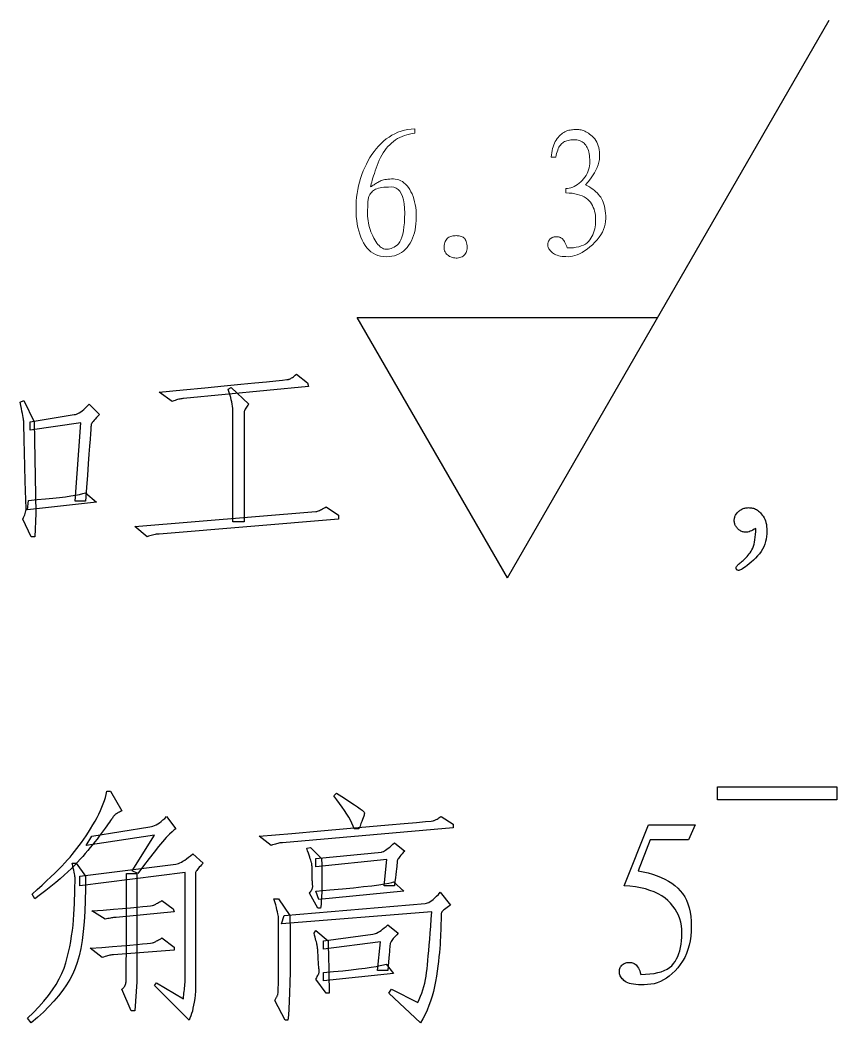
# Model space of a CAD drawing. Extents: x 0 to 420, y 0 to 297.
# Drawn here: x 101.21 to 116.59, y 69.76 to 88.63 of the extents above; entities that cross this region are included whole.
import ezdxf

# ---------------------------------------------------------------- set-up
doc = ezdxf.new("R2010")
doc.units = 0

msp = doc.modelspace()

# ---------------------------------------------------------------- linework, layer by layer
at = {"color": 6, "lineweight": 25, "ltscale": 0.303109}
msp.add_line((110.382, 78.133), (116.444, 88.633), dxfattribs=at)
at = {"color": 6, "lineweight": 25, "ltscale": 0.141451}
for p, q in [((110.382, 78.133), (107.553, 83.033)), ((107.553, 83.033), (113.211, 83.033))]:
    msp.add_line(p, q, dxfattribs=at)
at = {"color": 6, "lineweight": 5}
for points in [[(108.544, 85.443), (108.568, 85.402), (108.589, 85.359), (108.607, 85.313), (108.623, 85.265), (108.637, 85.214), (108.648, 85.161), (108.656, 85.105), (108.663, 85.047), (108.666, 84.986), (108.667, 84.923), (108.666, 84.86), (108.662, 84.799), (108.655, 84.74), (108.644, 84.684), (108.632, 84.629), (108.616, 84.577), (108.597, 84.527), (108.576, 84.479), (108.551, 84.434), (108.524, 84.39), (108.494, 84.35), (108.461, 84.314), (108.425, 84.282), (108.387, 84.255), (108.346, 84.231), (108.302, 84.212), (108.256, 84.197), (108.207, 84.187), (108.155, 84.18), (108.1, 84.178), (108.045, 84.181), (107.993, 84.189), (107.944, 84.202), (107.898, 84.22), (107.854, 84.243), (107.813, 84.272), (107.775, 84.306), (107.739, 84.344), (107.706, 84.389), (107.676, 84.438), (107.649, 84.491), (107.625, 84.547), (107.603, 84.604), (107.584, 84.664), (107.569, 84.727), (107.556, 84.792), (107.546, 84.859), (107.538, 84.928), (107.534, 85), (107.533, 85.074), (107.534, 85.149), (107.538, 85.223), (107.545, 85.296), (107.555, 85.369), (107.567, 85.441), (107.582, 85.513), (107.6, 85.583), (107.62, 85.653), (107.643, 85.723), (107.669, 85.792), (107.698, 85.859), (107.728, 85.923), (107.761, 85.986), (107.796, 86.045), (107.833, 86.103), (107.873, 86.157), (107.914, 86.21), (107.958, 86.26), (108.004, 86.307), (108.052, 86.352), (108.102, 86.394), (108.154, 86.431), (108.208, 86.465), (108.264, 86.494), (108.322, 86.52), (108.382, 86.541), (108.444, 86.558), (108.507, 86.571), (108.573, 86.58), (108.64, 86.584), (108.64, 86.502), (108.589, 86.496), (108.539, 86.486), (108.492, 86.474), (108.445, 86.46), (108.401, 86.443), (108.358, 86.423), (108.317, 86.401), (108.277, 86.376), (108.239, 86.348), (108.203, 86.318), (108.168, 86.285), (108.135, 86.251), (108.103, 86.214), (108.074, 86.175), (108.045, 86.133), (108.019, 86.09), (107.994, 86.044), (107.971, 85.996), (107.949, 85.946), (107.929, 85.894), (107.911, 85.842), (107.894, 85.793), (107.878, 85.746), (107.864, 85.702), (107.851, 85.66), (107.839, 85.621), (107.829, 85.584), (107.82, 85.551), (107.812, 85.519), (107.806, 85.491), (107.823, 85.502), (107.839, 85.512), (107.855, 85.523), (107.872, 85.533), (107.888, 85.544), (107.905, 85.554), (107.921, 85.564), (107.937, 85.574), (107.954, 85.584), (107.97, 85.593), (107.988, 85.602), (108.007, 85.61), (108.029, 85.618), (108.052, 85.624), (108.078, 85.629), (108.106, 85.633), (108.135, 85.637), (108.167, 85.639), (108.201, 85.641), (108.237, 85.641), (108.273, 85.639), (108.308, 85.633), (108.342, 85.623), (108.375, 85.609), (108.406, 85.592), (108.436, 85.57), (108.465, 85.544), (108.493, 85.514), (108.519, 85.481)], [(111.21, 86.051), (111.214, 86.094), (111.219, 86.135), (111.226, 86.175), (111.234, 86.212), (111.245, 86.248), (111.256, 86.282), (111.27, 86.314), (111.285, 86.344), (111.301, 86.373), (111.32, 86.4), (111.339, 86.425), (111.359, 86.448), (111.38, 86.469), (111.401, 86.487), (111.422, 86.504), (111.444, 86.519), (111.467, 86.531), (111.49, 86.542), (111.514, 86.551), (111.539, 86.557), (111.563, 86.562), (111.587, 86.566), (111.611, 86.569), (111.635, 86.571), (111.658, 86.573), (111.681, 86.573), (111.704, 86.572), (111.727, 86.57), (111.749, 86.568), (111.771, 86.564), (111.793, 86.559), (111.815, 86.552), (111.838, 86.542), (111.861, 86.531), (111.884, 86.518), (111.907, 86.502), (111.931, 86.485), (111.955, 86.466), (111.979, 86.444), (112.003, 86.42), (112.027, 86.395), (112.047, 86.367), (112.066, 86.336), (112.081, 86.303), (112.094, 86.268), (112.104, 86.231), (112.112, 86.191), (112.117, 86.149), (112.12, 86.105), (112.12, 86.058), (112.116, 86.01), (112.107, 85.96), (112.093, 85.91), (112.074, 85.859), (112.05, 85.807), (112.02, 85.754), (111.986, 85.7), (111.947, 85.645), (111.902, 85.589), (111.853, 85.532), (111.89, 85.512), (111.926, 85.492), (111.959, 85.471), (111.991, 85.449), (112.02, 85.426), (112.048, 85.402), (112.074, 85.378), (112.098, 85.352), (112.12, 85.326), (112.14, 85.299), (112.158, 85.271), (112.175, 85.239), (112.189, 85.206), (112.201, 85.169), (112.212, 85.13), (112.22, 85.088), (112.227, 85.044), (112.232, 84.997), (112.235, 84.948), (112.236, 84.896), (112.233, 84.843), (112.226, 84.791), (112.213, 84.74), (112.195, 84.689), (112.173, 84.64), (112.145, 84.591), (112.112, 84.543), (112.074, 84.496), (112.031, 84.449), (111.983, 84.404), (111.933, 84.361), (111.884, 84.323), (111.835, 84.289), (111.788, 84.259), (111.742, 84.235), (111.697, 84.214), (111.652, 84.199), (111.609, 84.187), (111.566, 84.18), (111.525, 84.178), (111.485, 84.179), (111.447, 84.181), (111.412, 84.185), (111.379, 84.19), (111.349, 84.197), (111.321, 84.205), (111.295, 84.215), (111.271, 84.226), (111.25, 84.239), (111.231, 84.253), (111.214, 84.268), (111.199, 84.283), (111.186, 84.298), (111.174, 84.312), (111.164, 84.327), (111.156, 84.341), (111.15, 84.355), (111.146, 84.369), (111.143, 84.383), (111.142, 84.397), (111.142, 84.41), (111.144, 84.423), (111.146, 84.436), (111.149, 84.447), (111.152, 84.458), (111.157, 84.469), (111.162, 84.479), (111.168, 84.489), (111.175, 84.498), (111.183, 84.506), (111.191, 84.514), (111.2, 84.521), (111.21, 84.528), (111.219, 84.534), (111.229, 84.539), (111.24, 84.543), (111.251, 84.547), (111.262, 84.55), (111.273, 84.552), (111.286, 84.554), (111.298, 84.555), (111.31, 84.555), (111.322, 84.555), (111.334, 84.553), (111.345, 84.551), (111.357, 84.548), (111.368, 84.544), (111.38, 84.539), (111.391, 84.533), (111.402, 84.527), (111.413, 84.519), (111.424, 84.509), (111.435, 84.496), (111.446, 84.481), (111.456, 84.464), (111.467, 84.444), (111.478, 84.422), (111.489, 84.398), (111.5, 84.371), (111.511, 84.342), (111.572, 84.344), (111.629, 84.348), (111.681, 84.356), (111.73, 84.366), (111.774, 84.38), (111.815, 84.396), (111.851, 84.416), (111.883, 84.439), (111.911, 84.464), (111.935, 84.493), (111.956, 84.524), (111.974, 84.556), (111.991, 84.59), (112.005, 84.625), (112.017, 84.662), (112.027, 84.7), (112.035, 84.74), (112.04, 84.781), (112.043, 84.824), (112.044, 84.869), (112.043, 84.913), (112.039, 84.955), (112.033, 84.996), (112.025, 85.035), (112.014, 85.072), (112, 85.107), (111.984, 85.141), (111.966, 85.173), (111.945, 85.203), (111.921, 85.231), (111.895, 85.257), (111.864, 85.281), (111.83, 85.302), (111.792, 85.321), (111.75, 85.337), (111.705, 85.351), (111.655, 85.362), (111.602, 85.371), (111.545, 85.377), (111.484, 85.381), (111.484, 85.463), (111.516, 85.465), (111.549, 85.469), (111.58, 85.477), (111.612, 85.487), (111.643, 85.501), (111.673, 85.518), (111.703, 85.537), (111.733, 85.56), (111.763, 85.585), (111.791, 85.614), (111.819, 85.644), (111.843, 85.676), (111.865, 85.709), (111.883, 85.743), (111.899, 85.778), (111.912, 85.814), (111.922, 85.851), (111.929, 85.889), (111.934, 85.929), (111.935, 85.969), (111.934, 86.009), (111.932, 86.047), (111.928, 86.083), (111.923, 86.117), (111.916, 86.149), (111.908, 86.178), (111.898, 86.206), (111.887, 86.232), (111.874, 86.255), (111.86, 86.277), (111.844, 86.296), (111.827, 86.314), (111.808, 86.329), (111.788, 86.342), (111.766, 86.354), (111.743, 86.363), (111.718, 86.37), (111.691, 86.375), (111.664, 86.378), (111.634, 86.379), (111.605, 86.379), (111.577, 86.377), (111.551, 86.373), (111.526, 86.368), (111.503, 86.362), (111.481, 86.355), (111.461, 86.346), (111.442, 86.336), (111.424, 86.324), (111.409, 86.311), (111.394, 86.296), (111.38, 86.279), (111.367, 86.259), (111.354, 86.237), (111.342, 86.212), (111.331, 86.185), (111.32, 86.155), (111.31, 86.123), (111.301, 86.088), (111.292, 86.051)], [(107.751, 84.985), (107.752, 84.941), (107.755, 84.898), (107.76, 84.855), (107.767, 84.813), (107.775, 84.771), (107.786, 84.73), (107.798, 84.689), (107.813, 84.648), (107.829, 84.608), (107.847, 84.568), (107.866, 84.53), (107.886, 84.495), (107.906, 84.463), (107.926, 84.434), (107.946, 84.409), (107.967, 84.387), (107.988, 84.367), (108.009, 84.351), (108.03, 84.338), (108.052, 84.329), (108.074, 84.322), (108.097, 84.318), (108.121, 84.318), (108.145, 84.32), (108.17, 84.325), (108.196, 84.334), (108.222, 84.345), (108.249, 84.359), (108.277, 84.377), (108.305, 84.397), (108.332, 84.423), (108.357, 84.456), (108.378, 84.497), (108.397, 84.546), (108.413, 84.602), (108.426, 84.666), (108.436, 84.738), (108.443, 84.817), (108.447, 84.904), (108.449, 84.999), (108.446, 85.092), (108.439, 85.176), (108.426, 85.25), (108.408, 85.314), (108.385, 85.368), (108.358, 85.412), (108.325, 85.446), (108.287, 85.471), (108.244, 85.486), (108.196, 85.491), (108.147, 85.49), (108.101, 85.488), (108.059, 85.485), (108.021, 85.48), (107.986, 85.474), (107.954, 85.466), (107.925, 85.457), (107.9, 85.447), (107.879, 85.435), (107.861, 85.422), (107.845, 85.409), (107.831, 85.395), (107.818, 85.381), (107.806, 85.367), (107.796, 85.352), (107.787, 85.338), (107.779, 85.323), (107.773, 85.309), (107.769, 85.294), (107.765, 85.279), (107.762, 85.262), (107.76, 85.243), (107.758, 85.221), (107.756, 85.196), (107.755, 85.168), (107.754, 85.137), (107.753, 85.103), (107.752, 85.067), (107.752, 85.027)], [(109.529, 84.178), (109.507, 84.168), (109.484, 84.161), (109.462, 84.156), (109.439, 84.153), (109.416, 84.153), (109.393, 84.154), (109.369, 84.159), (109.345, 84.165), (109.321, 84.174), (109.296, 84.185), (109.273, 84.198), (109.253, 84.213), (109.235, 84.229), (109.221, 84.247), (109.209, 84.267), (109.2, 84.288), (109.194, 84.311), (109.191, 84.336), (109.191, 84.362), (109.194, 84.39), (109.199, 84.418), (109.205, 84.443), (109.213, 84.466), (109.223, 84.486), (109.235, 84.505), (109.248, 84.521), (109.263, 84.534), (109.279, 84.545), (109.297, 84.554), (109.317, 84.561), (109.337, 84.566), (109.358, 84.57), (109.378, 84.573), (109.398, 84.574), (109.418, 84.575), (109.437, 84.574), (109.457, 84.573), (109.477, 84.57), (109.496, 84.566), (109.515, 84.561), (109.533, 84.554), (109.55, 84.545), (109.565, 84.534), (109.579, 84.519), (109.59, 84.503), (109.6, 84.484), (109.609, 84.462), (109.616, 84.439), (109.621, 84.412), (109.624, 84.383), (109.626, 84.354), (109.625, 84.327), (109.622, 84.302), (109.616, 84.278), (109.607, 84.257), (109.597, 84.237), (109.583, 84.22), (109.568, 84.204), (109.549, 84.19)]]:
    msp.add_lwpolyline(points, close=True, dxfattribs=at)
at = {"color": 7, "lineweight": 25}
for points in [[(103.826, 81.63), (104.281, 81.674), (104.689, 81.713), (105.049, 81.748), (105.363, 81.778), (105.63, 81.804), (105.85, 81.825), (106.023, 81.842), (106.149, 81.855), (106.229, 81.864), (106.261, 81.868), (106.27, 81.87), (106.281, 81.874), (106.293, 81.88), (106.306, 81.887), (106.32, 81.896), (106.336, 81.907), (106.353, 81.919), (106.371, 81.932), (106.39, 81.947), (106.41, 81.964), (106.621, 81.806), (106.639, 81.736), (104.283, 81.507), (104.269, 81.507), (104.252, 81.505), (104.235, 81.502), (104.216, 81.499), (104.195, 81.494), (104.174, 81.488), (104.15, 81.481), (104.126, 81.473), (104.1, 81.464), (104.072, 81.454)], [(105.215, 79.187), (105.215, 81.279), (105.211, 81.321), (105.206, 81.362), (105.2, 81.404), (105.192, 81.445), (105.184, 81.485), (105.175, 81.525), (105.164, 81.565), (105.153, 81.605), (105.141, 81.644), (105.127, 81.683), (105.18, 81.718), (105.514, 81.402), (105.497, 81.381), (105.482, 81.362), (105.469, 81.343), (105.458, 81.326), (105.448, 81.309), (105.44, 81.294), (105.434, 81.28), (105.429, 81.267), (105.427, 81.255), (105.426, 81.244), (105.426, 81.213), (105.426, 81.144), (105.426, 81.036), (105.426, 80.889), (105.426, 80.703), (105.426, 80.478), (105.426, 80.214), (105.426, 79.91), (105.426, 79.568), (105.426, 79.187)], [(101.488, 78.906), (101.418, 78.906), (101.26, 79.24), (101.273, 79.267), (101.285, 79.294), (101.295, 79.32), (101.303, 79.345), (101.31, 79.369), (101.316, 79.393), (101.32, 79.415), (101.322, 79.436), (101.322, 79.457), (101.321, 79.477), (101.32, 79.502), (101.318, 79.541), (101.315, 79.591), (101.313, 79.654), (101.31, 79.73), (101.308, 79.818), (101.305, 79.918), (101.302, 80.031), (101.298, 80.156), (101.295, 80.294), (101.292, 80.432), (101.289, 80.556), (101.286, 80.667), (101.284, 80.764), (101.282, 80.848), (101.28, 80.919), (101.279, 80.976), (101.278, 81.02), (101.278, 81.051), (101.277, 81.068), (101.277, 81.081), (101.275, 81.099), (101.271, 81.123), (101.266, 81.152), (101.26, 81.186), (101.252, 81.226), (101.243, 81.271), (101.232, 81.321), (101.22, 81.376), (101.207, 81.437), (101.277, 81.472), (101.471, 81.068), (101.506, 79.345)], [(101.4, 80.91), (101.4, 81.068), (102.227, 81.208), (102.248, 81.21), (102.272, 81.216), (102.296, 81.226), (102.322, 81.239), (102.35, 81.257), (102.379, 81.278), (102.409, 81.303), (102.44, 81.332), (102.473, 81.365), (102.508, 81.402), (102.701, 81.208), (102.671, 81.178), (102.644, 81.149), (102.621, 81.123), (102.6, 81.099), (102.583, 81.077), (102.568, 81.056), (102.557, 81.039), (102.549, 81.023), (102.545, 81.009), (102.543, 80.997), (102.542, 80.974), (102.539, 80.924), (102.534, 80.847), (102.526, 80.744), (102.517, 80.615), (102.505, 80.46), (102.491, 80.278), (102.476, 80.069), (102.458, 79.835), (102.438, 79.574), (102.244, 79.574), (102.35, 81.05)], [(101.365, 79.591), (101.531, 79.605), (101.684, 79.619), (101.824, 79.633), (101.95, 79.647), (102.064, 79.661), (102.165, 79.676), (102.252, 79.69), (102.327, 79.704), (102.389, 79.718), (102.438, 79.732), (102.649, 79.556), (101.348, 79.415)], [(107.201, 79.24), (103.826, 78.958), (103.808, 78.958), (103.789, 78.956), (103.769, 78.954), (103.748, 78.95), (103.725, 78.945), (103.702, 78.939), (103.677, 78.933), (103.652, 78.925), (103.625, 78.916), (103.598, 78.906), (103.369, 79.099), (106.779, 79.38), (106.794, 79.384), (106.81, 79.389), (106.826, 79.396), (106.844, 79.403), (106.863, 79.411), (106.883, 79.42), (106.904, 79.431), (106.926, 79.442), (106.949, 79.455), (106.973, 79.468), (107.201, 79.31)], [(115.059, 79.064), (115.031, 79.047), (115.005, 79.033), (114.98, 79.021), (114.956, 79.01), (114.933, 79.002), (114.912, 78.996), (114.892, 78.992), (114.873, 78.991), (114.855, 78.991), (114.839, 78.994), (114.823, 78.997), (114.808, 79.002), (114.794, 79.008), (114.78, 79.015), (114.766, 79.022), (114.754, 79.03), (114.741, 79.04), (114.729, 79.05), (114.718, 79.061), (114.707, 79.073), (114.697, 79.085), (114.688, 79.098), (114.68, 79.111), (114.673, 79.125), (114.668, 79.139), (114.663, 79.153), (114.659, 79.167), (114.657, 79.182), (114.655, 79.198), (114.654, 79.213), (114.655, 79.229), (114.657, 79.244), (114.659, 79.259), (114.663, 79.274), (114.668, 79.288), (114.673, 79.302), (114.68, 79.315), (114.688, 79.329), (114.697, 79.341), (114.707, 79.354), (114.718, 79.366), (114.729, 79.377), (114.741, 79.388), (114.754, 79.397), (114.766, 79.407), (114.78, 79.415), (114.794, 79.423), (114.808, 79.43), (114.823, 79.436), (114.839, 79.442), (114.855, 79.447), (114.871, 79.45), (114.888, 79.453), (114.905, 79.454), (114.922, 79.455), (114.94, 79.454), (114.958, 79.453), (114.977, 79.45), (114.996, 79.447), (115.015, 79.442), (115.034, 79.436), (115.053, 79.427), (115.072, 79.417), (115.091, 79.405), (115.109, 79.391), (115.128, 79.375), (115.146, 79.357), (115.164, 79.338), (115.182, 79.316), (115.199, 79.292), (115.216, 79.266), (115.23, 79.238), (115.242, 79.207), (115.251, 79.173), (115.259, 79.136), (115.264, 79.097), (115.266, 79.055), (115.267, 79.011), (115.265, 78.964), (115.261, 78.914), (115.254, 78.864), (115.243, 78.815), (115.228, 78.767), (115.209, 78.72), (115.186, 78.675), (115.16, 78.631), (115.129, 78.588), (115.095, 78.546), (115.057, 78.505), (115.015, 78.466), (114.972, 78.429), (114.934, 78.397), (114.898, 78.368), (114.866, 78.342), (114.837, 78.321), (114.811, 78.304), (114.789, 78.29), (114.77, 78.281), (114.755, 78.275), (114.742, 78.273), (114.732, 78.273), (114.723, 78.275), (114.715, 78.277), (114.709, 78.28), (114.703, 78.284), (114.698, 78.289), (114.694, 78.294), (114.692, 78.301), (114.69, 78.308), (114.69, 78.317), (114.691, 78.326), (114.693, 78.335), (114.698, 78.345), (114.705, 78.356), (114.714, 78.367), (114.724, 78.379), (114.737, 78.391), (114.751, 78.404), (114.768, 78.417), (114.786, 78.431), (114.805, 78.446), (114.825, 78.462), (114.843, 78.479), (114.862, 78.497), (114.881, 78.517), (114.899, 78.538), (114.917, 78.56), (114.935, 78.583), (114.953, 78.607), (114.971, 78.633), (114.987, 78.661), (115.002, 78.693), (115.016, 78.727), (115.027, 78.765), (115.037, 78.807), (115.045, 78.851), (115.051, 78.9), (115.055, 78.951), (115.058, 79.006)], [(114.338, 74.202), (116.588, 74.202), (116.588, 73.956), (114.338, 73.956)], [(101.488, 72.093), (101.436, 72.181), (101.531, 72.267), (101.622, 72.349), (101.706, 72.428), (101.786, 72.503), (101.86, 72.574), (101.928, 72.642), (101.991, 72.706), (102.049, 72.766), (102.101, 72.823), (102.148, 72.875), (102.191, 72.927), (102.235, 72.981), (102.279, 73.037), (102.322, 73.095), (102.365, 73.154), (102.408, 73.216), (102.451, 73.28), (102.493, 73.345), (102.536, 73.412), (102.578, 73.482), (102.619, 73.551), (102.656, 73.62), (102.691, 73.686), (102.722, 73.752), (102.75, 73.816), (102.774, 73.878), (102.796, 73.94), (102.814, 73.999), (102.83, 74.058), (102.842, 74.115), (102.912, 74.115), (103.123, 73.745), (103.099, 73.735), (103.077, 73.724), (103.057, 73.714), (103.039, 73.703), (103.022, 73.693), (103.007, 73.682), (102.994, 73.672), (102.983, 73.661), (102.973, 73.651), (102.965, 73.64), (102.956, 73.627), (102.945, 73.61), (102.93, 73.589), (102.911, 73.564), (102.89, 73.535), (102.866, 73.501), (102.838, 73.463), (102.807, 73.421), (102.774, 73.374), (102.736, 73.324), (102.697, 73.271), (102.657, 73.217), (102.615, 73.164), (102.572, 73.11), (102.528, 73.056), (102.482, 73.001), (102.436, 72.946), (102.388, 72.89), (102.339, 72.835), (102.288, 72.779), (102.234, 72.721), (102.175, 72.661), (102.109, 72.599), (102.038, 72.534), (101.961, 72.467), (101.878, 72.397), (101.789, 72.325), (101.695, 72.25), (101.594, 72.173)], [(107.5, 73.411), (107.48, 73.462), (107.456, 73.515), (107.428, 73.57), (107.396, 73.628), (107.359, 73.688), (107.319, 73.751), (107.274, 73.816), (107.224, 73.884), (107.171, 73.954), (107.113, 74.027), (107.166, 74.079), (107.266, 74.016), (107.356, 73.958), (107.435, 73.906), (107.504, 73.86), (107.562, 73.82), (107.609, 73.786), (107.646, 73.758), (107.672, 73.736), (107.688, 73.72), (107.693, 73.71), (107.692, 73.701), (107.689, 73.687), (107.684, 73.669), (107.677, 73.646), (107.667, 73.618), (107.655, 73.586), (107.642, 73.549), (107.626, 73.508), (107.608, 73.462), (107.588, 73.411)], [(103.316, 72.62), (103.738, 73.288), (102.455, 73.095), (102.561, 73.271), (103.65, 73.447), (103.679, 73.452), (103.708, 73.46), (103.738, 73.471), (103.769, 73.486), (103.8, 73.504), (103.832, 73.525), (103.865, 73.549), (103.898, 73.576), (103.932, 73.606), (103.967, 73.64), (104.143, 73.411), (104.11, 73.39), (104.069, 73.355), (104.019, 73.306), (103.96, 73.243), (103.892, 73.165), (103.816, 73.074), (103.73, 72.969), (103.636, 72.849), (103.534, 72.715), (103.422, 72.568)], [(109.363, 73.429), (106.147, 73.148), (106.132, 73.147), (106.116, 73.146), (106.098, 73.143), (106.079, 73.139), (106.059, 73.135), (106.037, 73.129), (106.014, 73.122), (105.989, 73.114), (105.963, 73.105), (105.936, 73.095), (105.707, 73.271), (106.322, 73.324), (106.873, 73.372), (107.361, 73.415), (107.784, 73.452), (108.144, 73.484), (108.44, 73.51), (108.672, 73.531), (108.84, 73.546), (108.945, 73.556), (108.985, 73.561), (108.995, 73.563), (109.005, 73.567), (109.017, 73.572), (109.03, 73.578), (109.045, 73.585), (109.06, 73.594), (109.077, 73.603), (109.095, 73.614), (109.114, 73.627), (109.135, 73.64), (109.363, 73.499)], [(113.67, 71.443), (113.667, 71.515), (113.659, 71.585), (113.646, 71.653), (113.628, 71.718), (113.604, 71.781), (113.575, 71.841), (113.541, 71.899), (113.501, 71.955), (113.456, 72.008), (113.406, 72.058), (113.351, 72.105), (113.289, 72.148), (113.221, 72.187), (113.148, 72.221), (113.068, 72.251), (112.982, 72.277), (112.891, 72.299), (112.793, 72.317), (112.69, 72.33), (112.58, 72.339), (113.037, 73.482), (113.916, 73.482), (113.793, 73.201), (113.072, 73.201), (112.844, 72.62), (112.94, 72.601), (113.031, 72.579), (113.118, 72.554), (113.2, 72.526), (113.277, 72.495), (113.349, 72.461), (113.417, 72.424), (113.479, 72.384), (113.538, 72.341), (113.591, 72.295), (113.639, 72.245), (113.683, 72.191), (113.721, 72.131), (113.754, 72.066), (113.782, 71.996), (113.805, 71.922), (113.823, 71.842), (113.836, 71.758), (113.843, 71.669), (113.846, 71.575), (113.843, 71.48), (113.836, 71.389), (113.823, 71.301), (113.805, 71.217), (113.782, 71.137), (113.754, 71.061), (113.721, 70.988), (113.683, 70.919), (113.639, 70.854), (113.591, 70.792), (113.539, 70.735), (113.486, 70.684), (113.432, 70.638), (113.377, 70.598), (113.321, 70.564), (113.263, 70.535), (113.204, 70.512), (113.144, 70.494), (113.082, 70.482), (113.02, 70.476), (112.958, 70.473), (112.901, 70.473), (112.849, 70.474), (112.8, 70.477), (112.756, 70.483), (112.716, 70.49), (112.68, 70.499), (112.648, 70.51), (112.621, 70.523), (112.598, 70.537), (112.578, 70.554), (112.56, 70.57), (112.544, 70.587), (112.53, 70.605), (112.519, 70.623), (112.509, 70.642), (112.502, 70.661), (112.496, 70.681), (112.493, 70.701), (112.492, 70.722), (112.493, 70.743), (112.496, 70.762), (112.5, 70.78), (112.506, 70.797), (112.514, 70.812), (112.524, 70.826), (112.535, 70.84), (112.549, 70.851), (112.563, 70.862), (112.58, 70.871), (112.598, 70.879), (112.615, 70.886), (112.633, 70.891), (112.65, 70.894), (112.668, 70.896), (112.686, 70.896), (112.703, 70.894), (112.721, 70.891), (112.738, 70.886), (112.756, 70.88), (112.773, 70.872), (112.79, 70.861), (112.806, 70.846), (112.821, 70.83), (112.835, 70.81), (112.849, 70.787), (112.862, 70.762), (112.874, 70.734), (112.886, 70.703), (112.897, 70.669), (112.985, 70.671), (113.067, 70.677), (113.144, 70.687), (113.214, 70.702), (113.279, 70.72), (113.337, 70.742), (113.39, 70.768), (113.437, 70.799), (113.477, 70.833), (113.512, 70.871), (113.542, 70.914), (113.569, 70.959), (113.592, 71.008), (113.613, 71.06), (113.63, 71.115), (113.645, 71.174), (113.656, 71.236), (113.664, 71.302), (113.668, 71.371)], [(106.656, 72.199), (106.67, 72.216), (106.681, 72.232), (106.691, 72.248), (106.7, 72.263), (106.707, 72.278), (106.712, 72.291), (106.716, 72.304), (106.718, 72.317), (106.719, 72.328), (106.718, 72.339), (106.716, 72.351), (106.715, 72.364), (106.713, 72.38), (106.712, 72.397), (106.711, 72.416), (106.71, 72.437), (106.71, 72.46), (106.709, 72.485), (106.709, 72.512), (106.709, 72.541), (106.709, 72.57), (106.709, 72.597), (106.708, 72.622), (106.708, 72.645), (106.707, 72.667), (106.706, 72.686), (106.705, 72.703), (106.703, 72.719), (106.702, 72.732), (106.7, 72.744), (106.698, 72.756), (106.694, 72.772), (106.688, 72.793), (106.681, 72.817), (106.672, 72.845), (106.661, 72.876), (106.649, 72.912), (106.636, 72.952), (106.62, 72.995), (106.604, 73.042), (106.674, 73.06), (106.885, 72.849), (106.888, 72.729), (106.89, 72.615), (106.891, 72.507), (106.89, 72.405), (106.889, 72.308), (106.887, 72.218), (106.884, 72.134), (106.879, 72.056), (106.874, 71.984), (106.867, 71.917), (106.815, 71.917)], [(106.779, 72.849), (108.01, 72.972), (108.028, 72.977), (108.048, 72.985), (108.069, 72.995), (108.091, 73.009), (108.115, 73.025), (108.141, 73.044), (108.167, 73.066), (108.195, 73.09), (108.225, 73.118), (108.256, 73.148), (108.449, 72.99), (108.423, 72.962), (108.399, 72.937), (108.378, 72.913), (108.359, 72.891), (108.344, 72.871), (108.331, 72.853), (108.321, 72.836), (108.314, 72.821), (108.31, 72.808), (108.309, 72.796), (108.308, 72.782), (108.307, 72.761), (108.304, 72.733), (108.3, 72.698), (108.296, 72.656), (108.29, 72.606), (108.283, 72.55), (108.275, 72.487), (108.266, 72.417), (108.256, 72.339), (108.063, 72.339), (108.115, 72.831), (106.779, 72.691)], [(104.283, 70.212), (104.287, 70.247), (104.29, 70.282), (104.294, 70.316), (104.297, 70.35), (104.301, 70.384), (104.304, 70.417), (104.308, 70.45), (104.311, 70.482), (104.315, 70.514), (104.318, 70.546), (104.318, 72.585), (102.332, 72.339), (102.332, 72.515), (104.143, 72.744), (104.165, 72.749), (104.189, 72.757), (104.215, 72.768), (104.244, 72.783), (104.275, 72.801), (104.307, 72.822), (104.342, 72.846), (104.379, 72.873), (104.418, 72.903), (104.459, 72.937), (104.652, 72.761), (104.626, 72.734), (104.602, 72.709), (104.581, 72.685), (104.562, 72.664), (104.547, 72.645), (104.534, 72.627), (104.524, 72.612), (104.517, 72.598), (104.513, 72.586), (104.512, 72.577), (104.512, 72.546), (104.512, 72.474), (104.512, 72.358), (104.512, 72.2), (104.512, 71.999), (104.512, 71.755), (104.512, 71.468), (104.512, 71.139), (104.512, 70.767), (104.512, 70.353), (104.504, 70.281), (104.496, 70.213), (104.486, 70.149), (104.475, 70.089), (104.463, 70.032), (104.451, 69.98), (104.437, 69.931), (104.422, 69.886), (104.406, 69.845), (104.389, 69.808), (103.738, 70.458), (103.774, 70.511)], [(102.068, 70.889), (102.095, 70.989), (102.12, 71.09), (102.142, 71.19), (102.161, 71.291), (102.178, 71.392), (102.193, 71.493), (102.205, 71.595), (102.215, 71.696), (102.222, 71.798), (102.227, 71.9), (102.23, 71.997), (102.233, 72.085), (102.236, 72.164), (102.238, 72.234), (102.24, 72.295), (102.241, 72.347), (102.243, 72.389), (102.244, 72.423), (102.244, 72.447), (102.244, 72.462), (102.244, 72.475), (102.242, 72.491), (102.239, 72.511), (102.236, 72.535), (102.231, 72.563), (102.225, 72.595), (102.218, 72.631), (102.21, 72.67), (102.202, 72.714), (102.191, 72.761), (102.262, 72.761), (102.438, 72.515), (102.439, 72.279), (102.435, 72.058), (102.428, 71.85), (102.415, 71.656), (102.398, 71.476), (102.376, 71.309), (102.35, 71.157), (102.319, 71.019), (102.284, 70.894), (102.244, 70.784), (102.198, 70.68), (102.144, 70.576), (102.081, 70.473), (102.011, 70.37), (101.932, 70.267), (101.846, 70.164), (101.751, 70.062), (101.648, 69.959), (101.537, 69.857), (101.418, 69.755), (101.348, 69.843), (101.459, 69.952), (101.562, 70.059), (101.656, 70.166), (101.742, 70.272), (101.818, 70.377), (101.886, 70.481), (101.945, 70.584), (101.995, 70.687), (102.036, 70.788)], [(103.123, 70.388), (103.137, 70.399), (103.149, 70.411), (103.16, 70.423), (103.17, 70.436), (103.178, 70.45), (103.185, 70.464), (103.191, 70.479), (103.196, 70.495), (103.2, 70.511), (103.202, 70.529), (103.204, 70.565), (103.205, 70.638), (103.207, 70.749), (103.208, 70.897), (103.209, 71.082), (103.21, 71.305), (103.21, 71.565), (103.211, 71.862), (103.211, 72.196), (103.211, 72.568), (103.404, 72.568), (103.404, 70.529), (103.369, 69.984), (103.299, 69.984)], [(106.832, 72.076), (106.779, 72.234), (107.041, 72.258), (107.276, 72.28), (107.487, 72.301), (107.671, 72.321), (107.83, 72.339), (107.963, 72.356), (108.07, 72.372), (108.152, 72.386), (108.208, 72.398), (108.238, 72.41), (108.432, 72.234)], [(108.871, 70.775), (108.878, 70.849), (108.886, 70.93), (108.894, 71.019), (108.902, 71.115), (108.911, 71.219), (108.92, 71.33), (108.929, 71.448), (108.939, 71.574), (108.949, 71.707), (108.959, 71.847), (106.129, 71.619), (106.182, 71.777), (108.836, 72.005), (108.858, 72.007), (108.881, 72.014), (108.906, 72.024), (108.932, 72.039), (108.959, 72.058), (108.988, 72.081), (109.018, 72.109), (109.05, 72.14), (109.083, 72.176), (109.117, 72.216), (109.311, 71.97), (109.277, 71.949), (109.247, 71.93), (109.221, 71.911), (109.198, 71.893), (109.179, 71.876), (109.163, 71.859), (109.151, 71.844), (109.142, 71.829), (109.137, 71.816), (109.135, 71.803), (109.135, 71.788), (109.135, 71.769), (109.134, 71.744), (109.133, 71.714), (109.133, 71.68), (109.132, 71.641), (109.131, 71.596), (109.129, 71.547), (109.128, 71.493), (109.126, 71.434), (109.124, 71.371), (109.12, 71.304), (109.115, 71.233), (109.109, 71.158), (109.102, 71.08), (109.093, 70.998), (109.084, 70.913), (109.073, 70.824), (109.06, 70.731), (109.047, 70.634), (109.031, 70.537), (109.013, 70.441), (108.991, 70.348), (108.965, 70.257), (108.937, 70.168), (108.906, 70.081), (108.871, 69.997), (108.833, 69.914), (108.792, 69.834), (108.748, 69.755), (108.15, 70.318), (108.203, 70.388), (108.695, 70.142), (108.722, 70.199), (108.747, 70.257), (108.77, 70.317), (108.791, 70.378), (108.81, 70.441), (108.826, 70.505), (108.841, 70.57), (108.853, 70.637), (108.863, 70.705)], [(102.561, 71.865), (102.775, 71.881), (102.967, 71.897), (103.138, 71.911), (103.286, 71.924), (103.413, 71.935), (103.518, 71.945), (103.602, 71.953), (103.663, 71.96), (103.703, 71.966), (103.721, 71.97), (103.729, 71.974), (103.738, 71.979), (103.75, 71.985), (103.763, 71.993), (103.778, 72.001), (103.795, 72.01), (103.813, 72.021), (103.833, 72.032), (103.855, 72.044), (103.879, 72.058), (104.09, 71.9), (104.108, 71.847), (103.018, 71.742), (103.003, 71.741), (102.987, 71.74), (102.969, 71.738), (102.95, 71.736), (102.93, 71.733), (102.908, 71.729), (102.885, 71.724), (102.86, 71.719), (102.834, 71.713), (102.807, 71.706)], [(106.076, 71.003), (106.076, 71.134), (106.076, 71.252), (106.076, 71.357), (106.076, 71.449), (106.076, 71.528), (106.076, 71.595), (106.076, 71.649), (106.076, 71.69), (106.076, 71.718), (106.076, 71.733), (106.075, 71.744), (106.073, 71.761), (106.068, 71.784), (106.062, 71.812), (106.054, 71.845), (106.045, 71.884), (106.033, 71.928), (106.02, 71.977), (106.005, 72.033), (105.988, 72.093), (106.076, 72.093), (106.287, 71.777), (106.29, 71.479), (106.291, 71.203), (106.291, 70.95), (106.29, 70.719), (106.287, 70.511), (106.283, 70.325), (106.277, 70.162), (106.27, 70.022), (106.262, 69.904), (106.252, 69.808), (106.199, 69.808), (106.006, 70.177), (106.013, 70.191), (106.019, 70.204), (106.025, 70.216), (106.031, 70.228), (106.037, 70.239), (106.042, 70.249), (106.047, 70.258), (106.051, 70.267), (106.055, 70.275), (106.059, 70.283), (106.062, 70.296), (106.065, 70.323), (106.068, 70.362), (106.07, 70.415), (106.072, 70.48), (106.073, 70.559), (106.075, 70.65), (106.076, 70.755), (106.076, 70.873)], [(106.92, 71.302), (107.852, 71.425), (107.873, 71.43), (107.897, 71.438), (107.921, 71.448), (107.947, 71.462), (107.975, 71.478), (108.004, 71.497), (108.034, 71.519), (108.065, 71.543), (108.098, 71.571), (108.133, 71.601), (108.326, 71.443), (108.299, 71.415), (108.275, 71.39), (108.254, 71.366), (108.235, 71.344), (108.219, 71.324), (108.205, 71.306), (108.194, 71.289), (108.186, 71.274), (108.18, 71.261), (108.177, 71.249), (108.175, 71.235), (108.172, 71.212), (108.169, 71.181), (108.166, 71.143), (108.161, 71.096), (108.157, 71.041), (108.152, 70.977), (108.146, 70.906), (108.14, 70.827), (108.133, 70.74), (107.94, 70.74), (107.992, 71.285), (106.92, 71.144)], [(107.008, 71.302), (107.011, 71.175), (107.014, 71.055), (107.017, 70.94), (107.019, 70.832), (107.021, 70.731), (107.023, 70.636), (107.024, 70.547), (107.025, 70.464), (107.025, 70.388), (107.025, 70.318), (106.973, 70.318), (106.779, 70.581), (106.793, 70.605), (106.804, 70.627), (106.814, 70.647), (106.823, 70.664), (106.83, 70.68), (106.835, 70.694), (106.839, 70.706), (106.841, 70.716), (106.842, 70.725), (106.841, 70.731), (106.839, 70.738), (106.837, 70.748), (106.836, 70.761), (106.834, 70.777), (106.832, 70.797), (106.83, 70.819), (106.829, 70.845), (106.827, 70.874), (106.825, 70.906), (106.823, 70.942), (106.822, 70.977), (106.82, 71.011), (106.818, 71.041), (106.816, 71.07), (106.815, 71.096), (106.813, 71.119), (106.811, 71.14), (106.809, 71.158), (106.808, 71.174), (106.806, 71.188), (106.804, 71.201), (106.8, 71.218), (106.797, 71.237), (106.792, 71.258), (106.786, 71.282), (106.779, 71.309), (106.772, 71.339), (106.764, 71.371), (106.754, 71.405), (106.744, 71.443), (106.779, 71.495)], [(102.525, 71.161), (102.746, 71.178), (102.945, 71.194), (103.12, 71.208), (103.274, 71.221), (103.404, 71.232), (103.513, 71.242), (103.598, 71.25), (103.662, 71.257), (103.703, 71.263), (103.721, 71.267), (103.729, 71.271), (103.738, 71.276), (103.75, 71.282), (103.763, 71.289), (103.778, 71.298), (103.795, 71.307), (103.813, 71.317), (103.833, 71.329), (103.855, 71.341), (103.879, 71.355), (104.108, 71.179), (104.108, 71.126), (102.965, 71.038), (102.95, 71.038), (102.934, 71.036), (102.916, 71.034), (102.897, 71.03), (102.877, 71.025), (102.855, 71.019), (102.832, 71.013), (102.807, 71.005), (102.781, 70.996), (102.754, 70.986)], [(106.92, 70.704), (107.109, 70.722), (107.282, 70.739), (107.439, 70.756), (107.581, 70.772), (107.707, 70.788), (107.816, 70.804), (107.911, 70.819), (107.989, 70.834), (108.051, 70.848), (108.098, 70.863), (108.238, 70.687), (106.92, 70.546)]]:
    msp.add_lwpolyline(points, close=True, dxfattribs=at)

doc.saveas('drawing.dxf')
